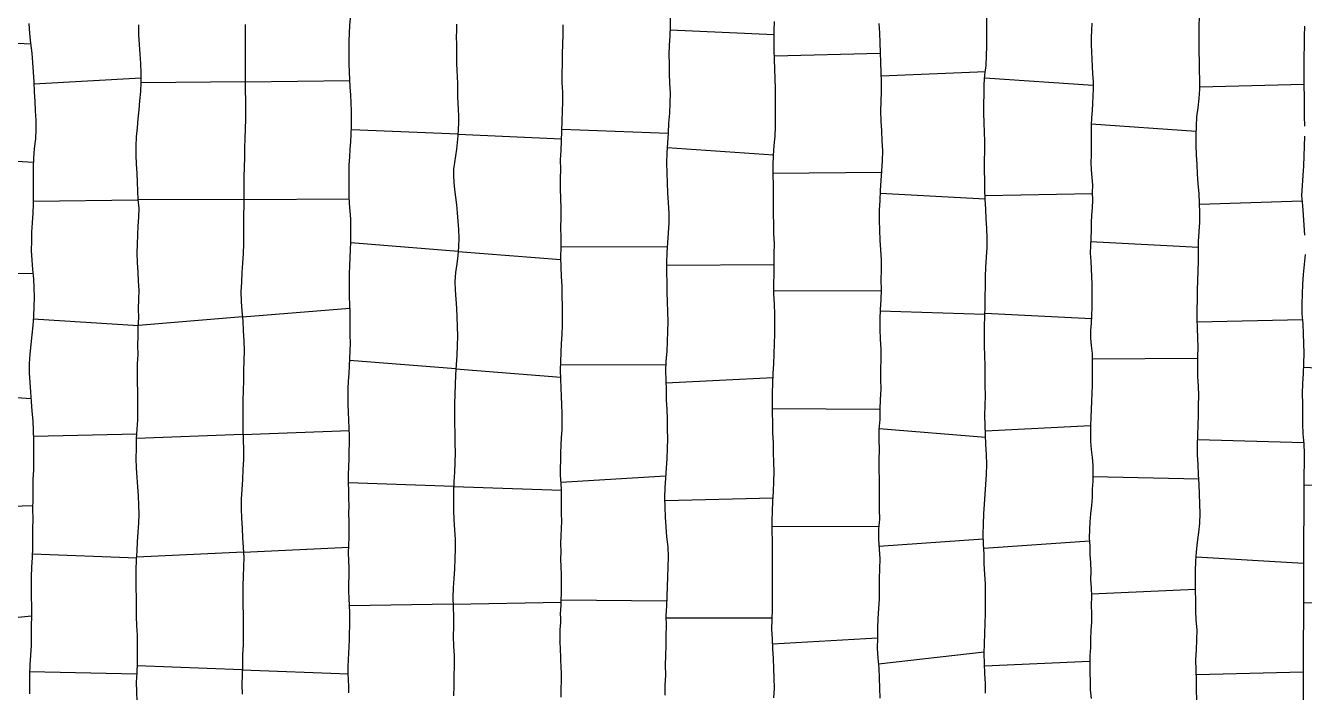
# Model space of a CAD drawing. Extents: x 703186 to 703989, y 1560402 to 1561368.
# Drawn here: x 703248.8 to 703303.1, y 1560878.5 to 1560906.8 of the extents above; entities that cross this region are included whole.
import ezdxf

# ---------------------------------------------------------------- set-up
doc = ezdxf.new("R2010")
doc.units = 0
doc.layers.add('10124_2002_REAL', color=30, linetype='Continuous')
doc.layers.add('AGROCAD PLL', color=7, linetype='Continuous')

msp = doc.modelspace()

# ---------------------------------------------------------------- linework, layer by layer
at = {"layer": '10124_2002_REAL'}
for points in [[(703248.9049, 1560906.9189), (703248.9323, 1560906.5011), (703248.9759, 1560906.0825), (703249.0239, 1560905.6675), (703249.0607, 1560905.2643), (703249.082, 1560904.8571), (703249.1098, 1560904.444), (703249.133, 1560904.0223), (703249.1512, 1560903.6079), (703249.1758, 1560903.2103), (703249.1986, 1560902.8131), (703249.203, 1560902.4173), (703249.1785, 1560902.0191), (703249.1336, 1560901.6179), (703249.1061, 1560901.2113), (703249.0832, 1560900.8127), (703249.0881, 1560900.4215), (703249.0884, 1560900.0301), (703249.0858, 1560899.6433), (703249.0913, 1560899.2559), (703249.076, 1560898.8622), (703249.0472, 1560898.4609), (703249.0218, 1560898.0658), (703249.0085, 1560897.6755), (703249.0039, 1560897.2755), (703249.0248, 1560896.8773), (703249.0545, 1560896.4778), (703249.0993, 1560896.0798), (703249.1082, 1560895.6934), (703249.1272, 1560895.2991), (703249.1166, 1560894.9), (703249.0961, 1560894.4977), (703249.0699, 1560894.0975), (703249.0349, 1560893.6934), (703248.9891, 1560893.2876), (703248.9425, 1560892.8809), (703248.9175, 1560892.483), (703248.9154, 1560892.0845), (703248.9427, 1560891.6799), (703248.9694, 1560891.2693), (703248.9983, 1560890.8616), (703249.0311, 1560890.4583), (703249.0685, 1560890.0498), (703249.0933, 1560889.6356), (703249.1023, 1560889.2237), (703249.1075, 1560888.8075), (703249.1047, 1560888.389), (703249.0946, 1560887.9723), (703249.0772, 1560887.5496), (703249.0672, 1560887.1324), (703249.0721, 1560886.7195), (703249.0617, 1560886.3012), (703249.0656, 1560885.8756), (703249.063, 1560885.4642), (703249.0633, 1560885.0562), (703249.0633, 1560884.6462), (703249.0474, 1560884.2402), (703249.0096, 1560883.825), (703249.0039, 1560883.4138), (703248.9993, 1560882.9987), (703249.0025, 1560882.5791), (703249.0128, 1560882.1643), (703249.0149, 1560881.7517), (703249.0065, 1560881.3369), (703249.0077, 1560880.9169), (703248.9976, 1560880.5009), (703248.9662, 1560880.0893), (703248.9407, 1560879.6779), (703248.9316, 1560879.273), (703248.9307, 1560878.8619), (703248.9241, 1560878.4498)], [(703253.5056, 1560878.1343), (703253.4891, 1560878.541), (703253.469, 1560878.951), (703253.4985, 1560879.3479), (703253.5143, 1560879.7511), (703253.5168, 1560880.143), (703253.5241, 1560880.5444), (703253.515, 1560880.9399), (703253.4941, 1560881.3413), (703253.4781, 1560881.7472), (703253.4705, 1560882.1422), (703253.4817, 1560882.5405), (703253.4658, 1560882.9404), (703253.4561, 1560883.329), (703253.4635, 1560883.7257), (703253.478, 1560884.1271), (703253.5014, 1560884.522), (703253.5232, 1560884.9125), (703253.5478, 1560885.3213), (703253.5769, 1560885.7049), (703253.5861, 1560886.0765), (703253.5802, 1560886.4683), (703253.5566, 1560886.8566), (703253.5318, 1560887.242), (703253.5068, 1560887.6443), (703253.4771, 1560888.05), (703253.466, 1560888.4533), (703253.4678, 1560888.8687), (703253.4745, 1560889.2805), (703253.5041, 1560889.687), (703253.5284, 1560890.0891), (703253.5273, 1560890.4888), (703253.5335, 1560890.8869), (703253.5284, 1560891.2883), (703253.5191, 1560891.6792), (703253.5136, 1560892.0851), (703253.5215, 1560892.4736), (703253.5391, 1560892.8625), (703253.5331, 1560893.2573), (703253.5387, 1560893.6457), (703253.5516, 1560894.036), (703253.569, 1560894.4243), (703253.5632, 1560894.8222), (703253.5756, 1560895.2075), (703253.5811, 1560895.6018), (703253.5653, 1560895.9795), (703253.5433, 1560896.3667), (703253.5192, 1560896.7669), (703253.5086, 1560897.167), (703253.5134, 1560897.5512), (703253.5259, 1560897.9494), (703253.5457, 1560898.3167), (703253.5706, 1560898.6976), (703253.5855, 1560899.0761), (703253.5513, 1560899.4463), (703253.526, 1560899.8131), (703253.5152, 1560900.1913), (703253.4962, 1560900.5652), (703253.4774, 1560900.9452), (703253.4637, 1560901.3309), (703253.4553, 1560901.7189), (703253.4752, 1560902.1076), (703253.5179, 1560902.4872), (703253.5523, 1560902.8695), (703253.586, 1560903.254), (703253.6149, 1560903.6461), (703253.6533, 1560904.035), (703253.67, 1560904.4294), (703253.6685, 1560904.8239), (703253.6523, 1560905.2215), (703253.6326, 1560905.6217), (703253.6005, 1560906.0314), (703253.5807, 1560906.4477), (703253.5761, 1560906.8626)], [(703258.0891, 1560906.8828), (703258.0877, 1560906.4883), (703258.0894, 1560906.0865), (703258.0833, 1560905.6774), (703258.0861, 1560905.2711), (703258.0961, 1560904.8741), (703258.0863, 1560904.4723), (703258.0909, 1560904.0764), (703258.1013, 1560903.675), (703258.1013, 1560903.2729), (703258.1029, 1560902.8547), (703258.0832, 1560902.4451), (703258.0706, 1560902.0367), (703258.0594, 1560901.6366), (703258.0586, 1560901.2297), (703258.0466, 1560900.8267), (703258.0364, 1560900.4099), (703258.0327, 1560900.0057), (703258.0275, 1560899.6006), (703258.0292, 1560899.1897), (703258.0219, 1560898.7857), (703258.014, 1560898.3748), (703258.0235, 1560897.9654), (703258.0171, 1560897.5619), (703258.0057, 1560897.1487), (703257.9724, 1560896.7394), (703257.9491, 1560896.3412), (703257.9285, 1560895.9333), (703257.9105, 1560895.5267), (703257.9169, 1560895.1139), (703257.9553, 1560894.7018), (703257.9885, 1560894.2914), (703258.0067, 1560893.8708), (703258.027, 1560893.4505), (703258.044, 1560893.03), (703258.038, 1560892.6012), (703258.0206, 1560892.1798), (703258.0207, 1560891.7578), (703258.0101, 1560891.336), (703257.9863, 1560890.9129), (703257.988, 1560890.4853), (703257.9945, 1560890.0678), (703257.9857, 1560889.6553), (703258.0014, 1560889.2411), (703258.0189, 1560888.8238), (703258.0135, 1560888.4011), (703257.9945, 1560887.9849), (703257.9697, 1560887.5609), (703257.9516, 1560887.1343), (703257.9262, 1560886.7141), (703257.9197, 1560886.3137), (703257.9308, 1560885.9081), (703257.9575, 1560885.4834), (703257.9767, 1560885.0728), (703258.0092, 1560884.6716), (703258.0296, 1560884.247), (703258.0184, 1560883.8439), (703258.005, 1560883.445), (703257.9948, 1560883.0382), (703257.9887, 1560882.6317), (703257.9909, 1560882.2198), (703258, 1560881.8007), (703258.0077, 1560881.3796), (703258.0038, 1560880.9561), (703258.0011, 1560880.5282), (703257.9782, 1560880.1112), (703257.9745, 1560879.6874), (703257.9583, 1560879.2624), (703257.9527, 1560878.8439), (703257.96, 1560878.4334)], [(703262.4957, 1560878.4879), (703262.4936, 1560878.7665), (703262.4787, 1560879.0459), (703262.4707, 1560879.3252), (703262.4707, 1560879.6094), (703262.4753, 1560879.8931), (703262.4858, 1560880.1744), (703262.5007, 1560880.4579), (703262.514, 1560880.7392), (703262.5209, 1560881.0215), (703262.5327, 1560881.3054), (703262.5286, 1560881.6007), (703262.5306, 1560881.901), (703262.5247, 1560882.1973), (703262.5106, 1560882.5038), (703262.499, 1560882.8187), (703262.4951, 1560883.1431), (703262.5049, 1560883.4646), (703262.5016, 1560883.7865), (703262.4886, 1560884.1112), (703262.4851, 1560884.4367), (703262.4925, 1560884.7727), (703262.5013, 1560885.1078), (703262.5011, 1560885.4465), (703262.4999, 1560885.7792), (703262.4967, 1560886.1087), (703262.5015, 1560886.4307), (703262.4993, 1560886.7545), (703262.4894, 1560887.0825), (703262.474, 1560887.4147), (703262.4714, 1560887.7621), (703262.4936, 1560888.0978), (703262.5036, 1560888.4261), (703262.506, 1560888.7554), (703262.5246, 1560889.0833), (703262.5253, 1560889.4066), (703262.5092, 1560889.7381), (703262.4885, 1560890.0741), (703262.4776, 1560890.4158), (703262.4668, 1560890.7473), (703262.4652, 1560891.0727), (703262.4634, 1560891.3997), (703262.4715, 1560891.728), (703262.5006, 1560892.0558), (703262.5144, 1560892.374), (703262.5296, 1560892.6969), (703262.5511, 1560893.0267), (703262.559, 1560893.3527), (703262.5519, 1560893.6855), (703262.5452, 1560894.0145), (703262.5519, 1560894.3381), (703262.5429, 1560894.666), (703262.5327, 1560894.9886), (703262.5233, 1560895.3131), (703262.5237, 1560895.6406), (703262.5255, 1560895.9636), (703262.5257, 1560896.2981), (703262.5312, 1560896.6376), (703262.5501, 1560896.9787), (703262.5612, 1560897.3162), (703262.572, 1560897.6451), (703262.5788, 1560897.977), (703262.5832, 1560898.3078), (703262.575, 1560898.6318), (703262.5516, 1560898.9587), (703262.5228, 1560899.2853), (703262.5127, 1560899.6054), (703262.5119, 1560899.9312), (703262.5111, 1560900.2607), (703262.512, 1560900.5914), (703262.5083, 1560900.9173), (703262.5281, 1560901.2527), (703262.5522, 1560901.5831), (703262.5712, 1560901.9036), (703262.5958, 1560902.2263), (703262.6092, 1560902.5486), (703262.6101, 1560902.8799), (703262.6105, 1560903.2175), (703262.5968, 1560903.5532), (703262.5754, 1560903.8882), (703262.5468, 1560904.2206), (703262.5303, 1560904.547), (703262.5166, 1560904.8731), (703262.5107, 1560905.197), (703262.5078, 1560905.5261), (703262.5069, 1560905.8599), (703262.509, 1560906.185), (703262.521, 1560906.5101), (703262.5387, 1560906.8353), (703262.5669, 1560907.1555)], [(703267.0587, 1560906.9005), (703267.0619, 1560906.6228), (703267.0557, 1560906.3395), (703267.0587, 1560906.0597), (703267.06, 1560905.7775), (703267.0666, 1560905.4949), (703267.0695, 1560905.2182), (703267.0813, 1560904.941), (703267.0962, 1560904.6534), (703267.101, 1560904.3713), (703267.1085, 1560904.0897), (703267.1114, 1560903.8135), (703267.1204, 1560903.539), (703267.1388, 1560903.2657), (703267.1498, 1560902.9878), (703267.1505, 1560902.7093), (703267.1388, 1560902.4297), (703267.127, 1560902.149), (703267.093, 1560901.8761), (703267.0599, 1560901.5918), (703267.0216, 1560901.3073), (703266.9772, 1560901.0186), (703266.9362, 1560900.7421), (703266.9332, 1560900.4633), (703266.9524, 1560900.1718), (703266.9824, 1560899.8676), (703267.0205, 1560899.5539), (703267.0596, 1560899.2266), (703267.0936, 1560898.8757), (703267.1157, 1560898.5229), (703267.1491, 1560898.1685), (703267.1609, 1560897.803), (703267.1449, 1560897.4358), (703267.116, 1560897.0722), (703267.0801, 1560896.7096), (703267.0202, 1560896.3421), (703266.9922, 1560895.9722), (703267.0039, 1560895.5975), (703267.036, 1560895.2142), (703267.0715, 1560894.8296), (703267.0855, 1560894.445), (703267.0991, 1560894.0493), (703267.1023, 1560893.6451), (703267.0994, 1560893.2519), (703267.0776, 1560892.8426), (703267.0556, 1560892.4247), (703267.0228, 1560892.0041), (703267.01, 1560891.5926), (703266.9988, 1560891.1788), (703266.9857, 1560890.7717), (703266.9808, 1560890.3686), (703266.9833, 1560889.9547), (703266.9928, 1560889.5289), (703266.9993, 1560889.1051), (703267.0016, 1560888.6894), (703266.9984, 1560888.2799), (703266.9837, 1560887.8725), (703266.9538, 1560887.4686), (703266.9399, 1560887.0652), (703266.9391, 1560886.6625), (703266.9422, 1560886.2509), (703266.9536, 1560885.8386), (703266.9763, 1560885.4225), (703267.0065, 1560885.0077), (703267.0052, 1560884.5982), (703266.9935, 1560884.1793), (703266.9787, 1560883.763), (703266.9564, 1560883.3523), (703266.9268, 1560882.9503), (703266.91, 1560882.5468), (703266.9169, 1560882.1359), (703266.9358, 1560881.7288), (703266.9366, 1560881.3118), (703266.9292, 1560880.8929), (703266.9368, 1560880.479), (703266.9626, 1560880.0594), (703266.9607, 1560879.6423), (703266.947, 1560879.2096), (703266.953, 1560878.7859), (703266.9402, 1560878.3694)], [(703271.5107, 1560878.3057), (703271.5132, 1560878.6665), (703271.5229, 1560879.0083), (703271.52, 1560879.3143), (703271.5078, 1560879.606), (703271.4945, 1560879.8728), (703271.489, 1560880.0969), (703271.4862, 1560880.2643), (703271.478, 1560880.3584), (703271.4756, 1560880.419), (703271.4776, 1560880.447), (703271.4749, 1560880.4802), (703271.4724, 1560880.5343), (703271.4722, 1560880.5795), (703271.4721, 1560880.601), (703271.4715, 1560880.6122), (703271.471, 1560880.6156), (703271.4605, 1560880.639), (703271.4632, 1560880.687), (703271.4633, 1560880.7209), (703271.4641, 1560880.7585), (703271.4644, 1560880.7918), (703271.4655, 1560880.8408), (703271.4653, 1560880.9018), (703271.465, 1560880.9808), (703271.465, 1560881.0771), (703271.4671, 1560881.1892), (703271.4784, 1560881.3255), (703271.499, 1560881.4782), (703271.4909, 1560881.6588), (703271.4881, 1560881.8466), (703271.498, 1560882.0257), (703271.5131, 1560882.2308), (703271.5159, 1560882.4572), (703271.5221, 1560882.7012), (703271.5254, 1560882.9633), (703271.5304, 1560883.24), (703271.5198, 1560883.5293), (703271.5092, 1560883.8466), (703271.5008, 1560884.1745), (703271.5038, 1560884.5037), (703271.5009, 1560884.8357), (703271.5144, 1560885.1573), (703271.5229, 1560885.4753), (703271.5317, 1560885.7822), (703271.5236, 1560886.0983), (703271.5265, 1560886.4284), (703271.5223, 1560886.7611), (703271.5183, 1560887.0871), (703271.5045, 1560887.4047), (703271.4863, 1560887.7194), (703271.4858, 1560888.0369), (703271.4889, 1560888.358), (703271.4963, 1560888.6861), (703271.5136, 1560889.0092), (703271.527, 1560889.3353), (703271.5471, 1560889.6661), (703271.5584, 1560890.0061), (703271.5591, 1560890.3608), (703271.5448, 1560890.7224), (703271.5311, 1560891.0779), (703271.5046, 1560891.4434), (703271.493, 1560891.816), (703271.4874, 1560892.1924), (703271.489, 1560892.5734), (703271.5062, 1560892.9562), (703271.5306, 1560893.3318), (703271.5548, 1560893.7172), (703271.5696, 1560894.1136), (703271.5728, 1560894.5203), (703271.5714, 1560894.9339), (703271.556, 1560895.3494), (703271.5463, 1560895.7627), (703271.5247, 1560896.1734), (703271.5062, 1560896.5845), (703271.497, 1560896.9999), (703271.5063, 1560897.4214), (703271.5058, 1560897.8413), (703271.5001, 1560898.2582), (703271.5114, 1560898.671), (703271.5141, 1560899.0805), (703271.4934, 1560899.4912), (703271.478, 1560899.8989), (703271.4827, 1560900.3198), (703271.4955, 1560900.7316), (703271.4874, 1560901.1277), (703271.5043, 1560901.5356), (703271.5224, 1560901.937), (703271.5428, 1560902.3526), (703271.5584, 1560902.7756), (703271.5698, 1560903.1966), (703271.5872, 1560903.6004), (703271.58, 1560904.0068), (703271.5594, 1560904.4076), (703271.5577, 1560904.8073), (703271.5603, 1560905.2108), (703271.5708, 1560905.6379), (703271.577, 1560906.0457), (703271.5909, 1560906.4576), (703271.5999, 1560906.8714)], [(703276.1425, 1560907.2294), (703276.1428, 1560906.817), (703276.1242, 1560906.4002), (703276.1034, 1560905.9949), (703276.0871, 1560905.6056), (703276.0951, 1560905.2038), (703276.1027, 1560904.7994), (703276.117, 1560904.3863), (703276.1323, 1560903.9701), (703276.1297, 1560903.5452), (703276.1127, 1560903.1193), (703276.0742, 1560902.6968), (703276.0492, 1560902.2754), (703276.0285, 1560901.8495), (703275.9999, 1560901.4261), (703275.9867, 1560901.0009), (703275.9928, 1560900.5745), (703276.0122, 1560900.1539), (703276.0314, 1560899.7325), (703276.0593, 1560899.3054), (703276.0774, 1560898.8743), (703276.0788, 1560898.4452), (703276.0477, 1560898.0261), (703276.0208, 1560897.607), (703275.9993, 1560897.191), (703275.984, 1560896.7708), (703275.9861, 1560896.348), (703275.9945, 1560895.9251), (703276.0015, 1560895.5093), (703276.0163, 1560895.0979), (703276.031, 1560894.6783), (703276.0365, 1560894.2592), (703276.0282, 1560893.8396), (703276.0185, 1560893.416), (703275.9953, 1560892.9952), (703275.9533, 1560892.5885), (703275.9469, 1560892.1767), (703275.9555, 1560891.7703), (703275.9762, 1560891.3607), (703275.9759, 1560890.9436), (703275.9956, 1560890.5309), (703276.0139, 1560890.1126), (703276.0171, 1560889.6999), (703276.0307, 1560889.287), (703276.0128, 1560888.87), (703275.9922, 1560888.4426), (703275.9738, 1560888.0299), (703275.9392, 1560887.6149), (703275.9152, 1560887.1976), (703275.9047, 1560886.7885), (703275.9144, 1560886.3747), (703275.9322, 1560885.9587), (703275.9537, 1560885.5385), (703275.9893, 1560885.1175), (703276.0342, 1560884.697), (703276.0506, 1560884.269), (703276.0457, 1560883.8474), (703276.033, 1560883.4276), (703276.0077, 1560883.0037), (703275.9968, 1560882.5932), (703275.9843, 1560882.1823), (703275.9621, 1560881.76), (703275.9627, 1560881.3397), (703275.958, 1560880.9232), (703275.9525, 1560880.5015), (703275.9469, 1560880.083), (703275.9273, 1560879.6619), (703275.9349, 1560879.2401), (703275.9137, 1560878.813), (703275.9069, 1560878.3942)], [(703280.548, 1560878.2775), (703280.5698, 1560878.6943), (703280.5595, 1560879.1123), (703280.537, 1560879.5319), (703280.5285, 1560879.9493), (703280.5033, 1560880.359), (703280.479, 1560880.7739), (703280.4601, 1560881.1927), (703280.4693, 1560881.6119), (703280.485, 1560882.0333), (703280.4816, 1560882.4456), (703280.4889, 1560882.8665), (703280.4887, 1560883.2828), (703280.492, 1560883.701), (703280.4921, 1560884.1134), (703280.4854, 1560884.5367), (703280.4837, 1560884.9543), (703280.4709, 1560885.3748), (703280.4721, 1560885.7877), (703280.485, 1560886.2065), (703280.5032, 1560886.6314), (703280.5276, 1560887.0475), (703280.5451, 1560887.4669), (703280.5524, 1560887.8789), (703280.5441, 1560888.2892), (703280.531, 1560888.6923), (703280.5231, 1560889.109), (703280.5002, 1560889.5357), (703280.4958, 1560889.9614), (703280.4792, 1560890.3957), (703280.4814, 1560890.8088), (703280.4798, 1560891.2225), (703280.4955, 1560891.6415), (703280.5176, 1560892.0587), (703280.5441, 1560892.4711), (703280.5606, 1560892.8968), (703280.5728, 1560893.3159), (703280.5811, 1560893.7367), (703280.5865, 1560894.159), (703280.5891, 1560894.5779), (703280.5664, 1560895.0093), (703280.5472, 1560895.439), (703280.5449, 1560895.8674), (703280.5546, 1560896.297), (703280.5519, 1560896.7237), (703280.5561, 1560897.1461), (703280.5658, 1560897.57), (703280.547, 1560897.9874), (703280.5359, 1560898.4051), (703280.5268, 1560898.8217), (703280.5224, 1560899.2472), (703280.5272, 1560899.6674), (703280.5271, 1560900.0757), (703280.518, 1560900.4854), (703280.5142, 1560900.9026), (703280.5313, 1560901.3206), (703280.5571, 1560901.7366), (703280.5948, 1560902.1427), (703280.6064, 1560902.5487), (703280.6103, 1560902.9476), (703280.6103, 1560903.3551), (703280.6188, 1560903.7605), (703280.6174, 1560904.164), (703280.5969, 1560904.5743), (703280.5779, 1560904.9873), (703280.5679, 1560905.3919), (703280.5586, 1560905.8006), (703280.5562, 1560906.2094), (703280.5592, 1560906.6152), (703280.575, 1560907.0169)], [(703285.0052, 1560906.9309), (703285.0323, 1560906.5238), (703285.0481, 1560906.1052), (703285.0618, 1560905.6875), (703285.0736, 1560905.272), (703285.0885, 1560904.8575), (703285.1055, 1560904.444), (703285.0972, 1560904.0229), (703285.0806, 1560903.6099), (703285.075, 1560903.2031), (703285.0911, 1560902.7823), (703285.1148, 1560902.3589), (703285.1333, 1560901.9407), (703285.15, 1560901.5211), (703285.1444, 1560901.0981), (703285.1181, 1560900.6725), (703285.0866, 1560900.2528), (703285.0606, 1560899.829), (703285.0377, 1560899.4063), (703285.0184, 1560898.9916), (703285.0198, 1560898.5686), (703285.0282, 1560898.1464), (703285.0471, 1560897.7231), (703285.0704, 1560897.306), (703285.0983, 1560896.8827), (703285.1001, 1560896.4589), (703285.0871, 1560896.0365), (703285.0974, 1560895.6149), (703285.0802, 1560895.1972), (703285.0515, 1560894.7753), (703285.0381, 1560894.3598), (703285.0463, 1560893.942), (703285.0579, 1560893.5195), (703285.0823, 1560893.0897), (703285.0852, 1560892.6601), (703285.0775, 1560892.2352), (703285.0735, 1560891.8159), (703285.0803, 1560891.388), (703285.0588, 1560890.9556), (703285.0442, 1560890.5376), (703285.0431, 1560890.1083), (703285.0081, 1560889.6795), (703285.0017, 1560889.2512), (703285.0126, 1560888.8209), (703285.0069, 1560888.3999), (703285.0012, 1560887.9761), (703285.009, 1560887.5511), (703285.0214, 1560887.1289), (703285.0107, 1560886.7064), (703285.0189, 1560886.2814), (703285.0229, 1560885.8637), (703284.9888, 1560885.4409), (703284.9816, 1560885.0234), (703285.0117, 1560884.6028), (703285.0383, 1560884.1832), (703285.0305, 1560883.7624), (703285.0187, 1560883.3413), (703285.0222, 1560882.9188), (703285.0129, 1560882.4929), (703284.9835, 1560882.075), (703284.9545, 1560881.6572), (703284.9469, 1560881.2355), (703284.9419, 1560880.8091), (703284.9269, 1560880.3854), (703284.9578, 1560879.9699), (703285.0064, 1560879.5418), (703285.0216, 1560879.1168), (703285.0227, 1560878.6942), (703285.0367, 1560878.2632)], [(703289.5288, 1560878.4772), (703289.5331, 1560878.8929), (703289.5067, 1560879.31), (703289.4872, 1560879.7343), (703289.4756, 1560880.1664), (703289.4904, 1560880.587), (703289.4979, 1560881.0124), (703289.5227, 1560881.4389), (703289.5345, 1560881.8601), (703289.5243, 1560882.2666), (703289.5358, 1560882.688), (703289.5284, 1560883.1135), (703289.4982, 1560883.54), (703289.4765, 1560883.9671), (703289.4717, 1560884.39), (703289.4419, 1560884.8107), (703289.4288, 1560885.2348), (703289.4397, 1560885.6616), (703289.4558, 1560886.0913), (703289.4856, 1560886.5075), (703289.5204, 1560886.9251), (703289.5413, 1560887.3463), (703289.5756, 1560887.7703), (703289.5863, 1560888.1921), (703289.5687, 1560888.6157), (703289.5474, 1560889.0367), (703289.5335, 1560889.4526), (703289.5131, 1560889.8639), (703289.5084, 1560890.2793), (703289.5203, 1560890.7002), (703289.5334, 1560891.1227), (703289.5219, 1560891.5464), (703289.5196, 1560891.9692), (703289.5161, 1560892.3878), (703289.5061, 1560892.8051), (703289.4911, 1560893.229), (703289.493, 1560893.6539), (703289.4944, 1560894.073), (703289.496, 1560894.4893), (703289.5169, 1560894.9116), (703289.515, 1560895.3303), (703289.5269, 1560895.747), (703289.5382, 1560896.163), (703289.5422, 1560896.5772), (703289.5795, 1560896.9981), (703289.6042, 1560897.4038), (703289.5953, 1560897.8134), (703289.5808, 1560898.2211), (703289.5661, 1560898.6275), (703289.5463, 1560899.0444), (703289.5182, 1560899.4573), (703289.51, 1560899.8666), (703289.4968, 1560900.272), (703289.4853, 1560900.6855), (703289.4842, 1560901.0986), (703289.4965, 1560901.5045), (703289.5019, 1560901.9104), (703289.4886, 1560902.3056), (703289.4679, 1560902.7032), (703289.4537, 1560903.117), (703289.4613, 1560903.5177), (703289.4736, 1560903.9221), (703289.4805, 1560904.3314), (703289.5087, 1560904.7447), (703289.5536, 1560905.1464), (703289.5783, 1560905.5557), (703289.5943, 1560905.9683), (703289.5912, 1560906.3842), (703289.5879, 1560906.8032), (703289.5931, 1560907.2301)], [(703294.0508, 1560906.9389), (703294.0363, 1560906.6321), (703294.0204, 1560906.3269), (703294.0167, 1560906.025), (703294.0271, 1560905.7206), (703294.046, 1560905.4125), (703294.0617, 1560905.0965), (703294.0777, 1560904.7841), (703294.0974, 1560904.4664), (703294.1022, 1560904.1484), (703294.0946, 1560903.8363), (703294.0824, 1560903.5317), (703294.0605, 1560903.2269), (703294.0374, 1560902.9213), (703294.0153, 1560902.6104), (703294.0186, 1560902.2881), (703294.0151, 1560901.9674), (703294.0176, 1560901.6473), (703294.0189, 1560901.3271), (703294.0108, 1560901.0164), (703294.0225, 1560900.704), (703294.0506, 1560900.3826), (703294.0702, 1560900.0637), (703294.0673, 1560899.7407), (703294.0695, 1560899.4152), (703294.0596, 1560899.0956), (703294.0322, 1560898.779), (703294.0234, 1560898.4551), (703294.0121, 1560898.1342), (703294.0024, 1560897.8109), (703293.9852, 1560897.4862), (703293.9786, 1560897.1624), (703293.9998, 1560896.8332), (703294.0192, 1560896.503), (703294.0277, 1560896.1735), (703294.043, 1560895.8473), (703294.0457, 1560895.5242), (703294.0497, 1560895.196), (703294.05, 1560894.8627), (703294.0396, 1560894.5284), (703294.0211, 1560894.2019), (703293.9909, 1560893.8823), (703293.9867, 1560893.5648), (703294.0238, 1560893.243), (703294.0552, 1560892.9087), (703294.0576, 1560892.5707), (703294.0555, 1560892.2243), (703294.0547, 1560891.8786), (703294.06, 1560891.5413), (703294.0455, 1560891.2043), (703294.0345, 1560890.8713), (703294.0138, 1560890.5397), (703293.9982, 1560890.1939), (703293.9868, 1560889.8486), (703293.9905, 1560889.5006), (703293.9907, 1560889.1633), (703294.0234, 1560888.8236), (703294.0682, 1560888.4921), (703294.0955, 1560888.1608), (703294.0965, 1560887.8273), (703294.089, 1560887.4875), (703294.0613, 1560887.1385), (703294.0623, 1560886.7903), (703294.0325, 1560886.4467), (703293.992, 1560886.1022), (703293.9673, 1560885.7631), (703293.9424, 1560885.4322), (703293.9337, 1560885.0775), (703293.9565, 1560884.7271), (703293.9593, 1560884.3722), (703293.9849, 1560884.0135), (703293.9981, 1560883.6588), (703293.9947, 1560883.3085), (703294.0209, 1560882.9498), (703294.0372, 1560882.5869), (703294.0209, 1560882.2227), (703294.034, 1560881.8529), (703294.0325, 1560881.492), (703293.9998, 1560881.1368), (703293.9858, 1560880.7773), (703293.9919, 1560880.4244), (703293.9678, 1560880.0729), (703293.9593, 1560879.7092), (703293.9635, 1560879.3479), (703293.9727, 1560878.987), (703293.9767, 1560878.6212), (703294.0127, 1560878.2535)], [(703298.5004, 1560878.193), (703298.4904, 1560878.6155), (703298.4956, 1560879.0385), (703298.485, 1560879.4601), (703298.4653, 1560879.8879), (703298.4858, 1560880.3195), (703298.5113, 1560880.7493), (703298.5153, 1560881.1631), (703298.484, 1560881.5737), (703298.4703, 1560881.9908), (703298.4605, 1560882.4123), (703298.4458, 1560882.8335), (703298.4524, 1560883.2447), (703298.4521, 1560883.6713), (703298.4645, 1560884.08), (703298.4883, 1560884.4804), (703298.5277, 1560884.8983), (703298.5926, 1560885.3009), (703298.6329, 1560885.7012), (703298.6459, 1560886.1095), (703298.6392, 1560886.5224), (703298.6191, 1560886.9277), (703298.6008, 1560887.3441), (703298.5823, 1560887.7684), (703298.5572, 1560888.1858), (703298.533, 1560888.6004), (703298.5401, 1560889.0221), (703298.552, 1560889.4402), (703298.5625, 1560889.8565), (703298.5754, 1560890.2734), (703298.5822, 1560890.6915), (703298.5852, 1560891.1044), (703298.5715, 1560891.5149), (703298.5505, 1560891.9343), (703298.5446, 1560892.3508), (703298.5496, 1560892.7642), (703298.562, 1560893.1707), (703298.5487, 1560893.5739), (703298.5278, 1560893.9849), (703298.5192, 1560894.3764), (703298.5229, 1560894.7799), (703298.5398, 1560895.1911), (703298.5415, 1560895.6016), (703298.5487, 1560896.0055), (703298.562, 1560896.4207), (703298.5712, 1560896.8336), (703298.5773, 1560897.2488), (703298.5801, 1560897.666), (703298.6013, 1560898.0796), (703298.6277, 1560898.4919), (703298.6331, 1560898.8974), (703298.6196, 1560899.2978), (703298.5985, 1560899.7047), (703298.5644, 1560900.1205), (703298.5375, 1560900.5335), (703298.5163, 1560900.9418), (703298.4884, 1560901.3518), (703298.4751, 1560901.7631), (703298.4745, 1560902.1612), (703298.4865, 1560902.5581), (703298.5131, 1560902.954), (703298.5602, 1560903.347), (703298.6055, 1560903.7377), (703298.6397, 1560904.1414), (703298.6294, 1560904.533), (703298.6208, 1560904.9352), (703298.6132, 1560905.3298), (703298.6097, 1560905.7137), (703298.6066, 1560906.0853), (703298.6088, 1560906.4552), (703298.609, 1560906.8238), (703298.6144, 1560907.1923)], [(703303.0796, 1560906.8122), (703303.0694, 1560906.3835), (703303.0595, 1560905.9555), (703303.0514, 1560905.5363), (703303.0498, 1560905.1088), (703303.0574, 1560904.6825), (703303.0537, 1560904.2568), (703303.0638, 1560903.8238), (703303.0611, 1560903.4008), (703303.0703, 1560902.9922), (703303.0821, 1560902.5634)], [(703303.0818, 1560902.1405), (703303.0649, 1560901.7134), (703303.0576, 1560901.2917), (703303.0396, 1560900.8773), (703303.0146, 1560900.4623), (703302.9832, 1560900.041), (703302.9583, 1560899.6238), (703302.9938, 1560899.1979), (703303.0164, 1560898.7782), (703303.0515, 1560898.3564), (703303.08, 1560897.9317)], [(703303.1042, 1560897.106), (703303.0657, 1560896.6868), (703303.0268, 1560896.2637), (703302.9943, 1560895.8433), (703302.9765, 1560895.4373), (703302.9669, 1560895.016), (703302.971, 1560894.5953), (703303.0068, 1560894.1723), (703303.0226, 1560893.7479), (703303.0332, 1560893.3372), (703303.0479, 1560892.9191), (703303.0427, 1560892.4769), (703303.0234, 1560892.0598), (703302.9934, 1560891.6362), (703302.9794, 1560891.2048), (703302.9882, 1560890.7697), (703302.9878, 1560890.3506), (703302.9933, 1560889.9232), (703303.0071, 1560889.4971), (703303.0509, 1560889.0747), (703303.0645, 1560888.6529), (703303.0584, 1560888.2258), (703303.0538, 1560887.8006), (703302.9535, 1560856.8488)]]:
    msp.add_lwpolyline(points, dxfattribs=at)
at = {"layer": 'AGROCAD PLL', "color": 5, "true_color": 0x0000ff}
for points in [[(703244.6288, 1560906.2911), (703248.9789, 1560906.0563)], [(703276.1353, 1560906.6491), (703280.558, 1560906.4518)], [(703285.0946, 1560904.708), (703289.525, 1560904.8901)], [(703258.0865, 1560904.4519), (703253.6688, 1560904.4006)], [(703258.0865, 1560904.4519), (703253.6688, 1560904.4006)], [(703258.0865, 1560904.4519), (703262.5325, 1560904.5036)], [(703298.6372, 1560904.2367), (703303.0545, 1560904.3528)], [(703267.1299, 1560902.217), (703271.5271, 1560902.0322)], [(703298.6212, 1560899.2492), (703302.9773, 1560899.3961)], [(703267.1295, 1560897.2419), (703271.4993, 1560896.8946)], [(703257.9749, 1560894.4593), (703253.5545, 1560894.1017)], [(703257.9749, 1560894.4593), (703253.5545, 1560894.1017)], [(703244.5518, 1560891.3059), (703248.9891, 1560890.9911)], [(703249.0985, 1560889.399), (703253.4901, 1560889.495)], [(703303.0523, 1560887.3258), (703307.4737, 1560887.3115)], [(703285.003, 1560884.7245), (703289.4348, 1560885.0416)], [(703249.0537, 1560884.4001), (703253.4839, 1560884.2266)], [(703294.0323, 1560882.6956), (703298.4468, 1560882.8939)], [(703303.0361, 1560882.3258), (703307.4837, 1560882.3114)], [(703266.9148, 1560882.263), (703262.5249, 1560882.1893)], [(703266.9148, 1560882.263), (703262.5249, 1560882.1893)], [(703266.9148, 1560882.263), (703262.5251, 1560882.1893)], [(703266.9148, 1560882.263), (703262.5251, 1560882.1893)]]:
    msp.add_lwpolyline(points, dxfattribs=at)
at = {"layer": 'AGROCAD PLL', "color": 3, "true_color": 0x00ff00}
for points in [[(703280.5641, 1560905.5577), (703285.0626, 1560905.6601)], [(703267.1299, 1560902.217), (703262.6033, 1560902.4073)], [(703267.1299, 1560902.217), (703262.6033, 1560902.4073)], [(703271.5459, 1560902.4379), (703276.049, 1560902.2718)], [(703271.5459, 1560902.4379), (703276.049, 1560902.2718)], [(703294.0193, 1560902.666), (703298.4802, 1560902.3489)], [(703244.6285, 1560901.2987), (703249.0962, 1560901.0387)], [(703276.0153, 1560901.6547), (703280.5331, 1560901.3495)], [(703285.0543, 1560899.7134), (703289.5172, 1560899.4716)], [(703285.0543, 1560899.7134), (703289.5179, 1560899.4716)], [(703249.0896, 1560899.3762), (703253.5519, 1560899.4395)], [(703249.0896, 1560899.3762), (703253.5518, 1560899.4395)], [(703258.0281, 1560899.4532), (703253.5521, 1560899.4347)], [(703258.0281, 1560899.4532), (703253.5521, 1560899.4347)], [(703258.0281, 1560899.4532), (703253.5524, 1560899.4347)], [(703258.0281, 1560899.4532), (703253.5524, 1560899.4347)], [(703258.0281, 1560899.4532), (703262.5169, 1560899.4718)], [(703271.5063, 1560897.4405), (703276.0125, 1560897.4459)], [(703280.5465, 1560895.5631), (703285.0963, 1560895.5875)], [(703249.0887, 1560894.3842), (703253.5541, 1560894.0919)], [(703285.0497, 1560894.718), (703289.5002, 1560894.5745)], [(703289.5026, 1560894.6233), (703294.0323, 1560894.3991)], [(703298.5219, 1560894.2516), (703302.9918, 1560894.3498)], [(703267.0424, 1560892.2555), (703262.5254, 1560892.6077)], [(703267.0424, 1560892.2555), (703262.5254, 1560892.6077)], [(703294.0568, 1560892.6782), (703298.5489, 1560892.7101)], [(703267.0424, 1560892.2555), (703271.4916, 1560891.9085)], [(703271.4885, 1560892.4443), (703275.9508, 1560892.4256)], [(703303.0355, 1560892.3213), (703307.5078, 1560892.1144)], [(703257.993, 1560889.4625), (703253.4747, 1560889.2913)], [(703257.993, 1560889.4625), (703253.4747, 1560889.2913)], [(703257.993, 1560889.4625), (703253.4753, 1560889.2913)], [(703257.993, 1560889.4625), (703253.4753, 1560889.2913)], [(703257.993, 1560889.4625), (703262.5143, 1560889.6339)], [(703285.0115, 1560889.7214), (703289.5369, 1560889.352)], [(703289.525, 1560889.6247), (703293.9867, 1560889.846)], [(703289.525, 1560889.6247), (703293.9868, 1560889.846)], [(703298.5467, 1560889.254), (703303.0456, 1560889.1259)], [(703271.502, 1560887.4481), (703275.9467, 1560887.7052)], [(703266.9466, 1560887.2585), (703262.474, 1560887.4126)], [(703266.9466, 1560887.2585), (703262.474, 1560887.4126)], [(703266.9466, 1560887.2585), (703262.4741, 1560887.4126)], [(703266.9466, 1560887.2585), (703262.4741, 1560887.4126)], [(703294.0934, 1560887.6857), (703298.5902, 1560887.5865)], [(703280.4715, 1560885.5696), (703284.9981, 1560885.5564)], [(703258.019, 1560884.4685), (703253.4853, 1560884.2506)], [(703258.019, 1560884.4685), (703253.4853, 1560884.2506)], [(703258.019, 1560884.4685), (703262.4905, 1560884.6833)], [(703289.4546, 1560884.6317), (703293.942, 1560884.9496)], [(703271.5158, 1560882.4498), (703275.9908, 1560882.3945)], [(703275.9622, 1560881.6767), (703280.472, 1560881.6831)], [(703280.4909, 1560880.5711), (703284.9422, 1560880.8318)], [(703284.9849, 1560879.7311), (703289.4782, 1560880.2412)], [(703257.9662, 1560879.4703), (703253.51, 1560879.6401)], [(703257.9662, 1560879.4703), (703253.51, 1560879.6401)], [(703289.4917, 1560879.6358), (703293.9624, 1560879.8412)], [(703257.9662, 1560879.4703), (703262.4715, 1560879.2985)], [(703298.4898, 1560879.2707), (703303.0265, 1560879.3848)]]:
    msp.add_lwpolyline(points, dxfattribs=at)
at = {"layer": 'AGROCAD PLL', "color": 1, "true_color": 0xff0000}
for points in [[(703249.1139, 1560904.3689), (703253.6693, 1560904.6195)], [(703289.4999, 1560904.6155), (703294.0999, 1560904.3016)], [(703280.5173, 1560900.562), (703285.113, 1560900.6039)], [(703289.515, 1560899.6181), (703294.0675, 1560899.7093)], [(703267.1295, 1560897.2419), (703262.5707, 1560897.6042)], [(703267.1295, 1560897.2419), (703262.5707, 1560897.6042)], [(703293.995, 1560897.6704), (703298.5785, 1560897.4276)], [(703275.9845, 1560896.6605), (703280.5522, 1560896.6832)], [(703244.5227, 1560896.3019), (703249.0729, 1560896.3139)], [(703257.9749, 1560894.4593), (703262.5378, 1560894.8284)], [(703275.9608, 1560891.6645), (703280.5089, 1560891.8943)], [(703280.4801, 1560890.5665), (703285.0444, 1560890.5422)], [(703280.4801, 1560890.5665), (703285.0442, 1560890.5422)], [(703266.9466, 1560887.2585), (703271.5181, 1560887.101)], [(703266.9466, 1560887.2585), (703271.5177, 1560887.101)], [(703275.9075, 1560886.6696), (703280.5118, 1560886.7775)], [(703244.4807, 1560886.3107), (703249.0653, 1560886.4469)], [(703298.4756, 1560884.2666), (703303.0415, 1560883.9952)], [(703266.9148, 1560882.263), (703271.5145, 1560882.3402)], [(703244.4318, 1560881.3163), (703249.0151, 1560881.7619)], [(703244.4318, 1560881.3163), (703249.0148, 1560881.7618)], [(703248.9346, 1560879.4044), (703253.4951, 1560879.3019)]]:
    msp.add_lwpolyline(points, dxfattribs=at)

doc.saveas('drawing.dxf')
